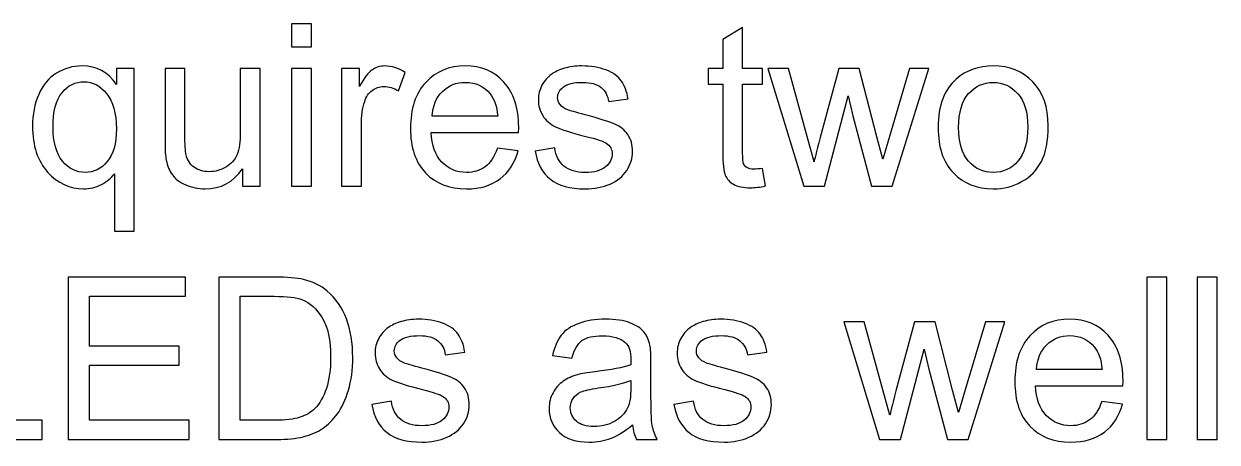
# Model space of a CAD drawing. Header units: centimetres. Extents: x -24.8 to 34.2, y -10 to 25.5.
# Drawn here: x -17.566 to -13.105, y 1.413 to 2.975 of the extents above; entities that cross this region are included whole.
import ezdxf

# ---------------------------------------------------------------- set-up
doc = ezdxf.new("R2010")
doc.units = ezdxf.units.CM
doc.header["$MEASUREMENT"] = 0
doc.layers.add('Layer 1', color=7, linetype='Continuous')

msp = doc.modelspace()

# ---------------------------------------------------------------- linework, layer by layer
at = {"layer": 'Layer 1', "color": 250}
for points, knots in [([(-16.56564, 2.88938), (-16.56564, 2.88938), (-16.56564, 2.97504), (-16.56564, 2.97504), (-16.56564, 2.97504), (-16.56564, 2.97504), (-16.49113, 2.97504), (-16.49113, 2.97504), (-16.49113, 2.97504), (-16.49113, 2.97504), (-16.49113, 2.88938), (-16.49113, 2.88938), (-16.49113, 2.88938), (-16.49113, 2.88938), (-16.56564, 2.88938), (-16.56564, 2.88938)], [0, 0, 0, 0, 0.25, 0.25, 0.25, 0.25, 0.5, 0.5, 0.5, 0.5, 0.75, 0.75, 0.75, 0.75, 1, 1, 1, 1]), ([(-14.80402, 2.43557), (-14.80402, 2.43557), (-14.7933, 2.36982), (-14.7933, 2.36982), (-14.7933, 2.36982), (-14.81418, 2.36544), (-14.83295, 2.36318), (-14.84946, 2.36318), (-14.84946, 2.36318), (-14.87655, 2.36318), (-14.89744, 2.36742), (-14.9124, 2.37603), (-14.9124, 2.37603), (-14.92721, 2.38449), (-14.93765, 2.39578), (-14.94372, 2.40975), (-14.94372, 2.40975), (-14.94979, 2.42358), (-14.95289, 2.45293), (-14.95289, 2.49752), (-14.95289, 2.49752), (-14.95289, 2.49752), (-14.95289, 2.75011), (-14.95289, 2.75011), (-14.95289, 2.75011), (-14.95289, 2.75011), (-15.0075, 2.75011), (-15.0075, 2.75011), (-15.0075, 2.75011), (-15.0075, 2.75011), (-15.0075, 2.80796), (-15.0075, 2.80796), (-15.0075, 2.80796), (-15.0075, 2.80796), (-14.95289, 2.80796), (-14.95289, 2.80796), (-14.95289, 2.80796), (-14.95289, 2.80796), (-14.95289, 2.91676), (-14.95289, 2.91676), (-14.95289, 2.91676), (-14.95289, 2.91676), (-14.87881, 2.96135), (-14.87881, 2.96135), (-14.87881, 2.96135), (-14.87881, 2.96135), (-14.87881, 2.80796), (-14.87881, 2.80796), (-14.87881, 2.80796), (-14.87881, 2.80796), (-14.80402, 2.80796), (-14.80402, 2.80796), (-14.80402, 2.80796), (-14.80402, 2.80796), (-14.80402, 2.75011), (-14.80402, 2.75011), (-14.80402, 2.75011), (-14.80402, 2.75011), (-14.87881, 2.75011), (-14.87881, 2.75011), (-14.87881, 2.75011), (-14.87881, 2.75011), (-14.87881, 2.49343), (-14.87881, 2.49343), (-14.87881, 2.49343), (-14.87881, 2.47212), (-14.87754, 2.45857), (-14.875, 2.45251), (-14.875, 2.45251), (-14.87232, 2.44644), (-14.86809, 2.44164), (-14.86216, 2.43797), (-14.86216, 2.43797), (-14.85623, 2.43445), (-14.84777, 2.43261), (-14.83676, 2.43261), (-14.83676, 2.43261), (-14.82843, 2.43261), (-14.81757, 2.4336), (-14.80402, 2.43557)], [0, 0, 0, 0, 0.05, 0.05, 0.05, 0.05, 0.1, 0.1, 0.1, 0.1, 0.15, 0.15, 0.15, 0.15, 0.2, 0.2, 0.2, 0.2, 0.25, 0.25, 0.25, 0.25, 0.3, 0.3, 0.3, 0.3, 0.35, 0.35, 0.35, 0.35, 0.4, 0.4, 0.4, 0.4, 0.45, 0.45, 0.45, 0.45, 0.5, 0.5, 0.5, 0.5, 0.55, 0.55, 0.55, 0.55, 0.6, 0.6, 0.6, 0.6, 0.65, 0.65, 0.65, 0.65, 0.7, 0.7, 0.7, 0.7, 0.75, 0.75, 0.75, 0.75, 0.8, 0.8, 0.8, 0.8, 0.85, 0.85, 0.85, 0.85, 0.9, 0.9, 0.9, 0.9, 0.95, 0.95, 0.95, 0.95, 1, 1, 1, 1]), ([(-17.22786, 2.20077), (-17.22786, 2.20077), (-17.22786, 2.41568), (-17.22786, 2.41568), (-17.22786, 2.41568), (-17.23943, 2.39945), (-17.25566, 2.3859), (-17.2764, 2.37518), (-17.2764, 2.37518), (-17.29729, 2.36445), (-17.31944, 2.35909), (-17.34286, 2.35909), (-17.34286, 2.35909), (-17.39493, 2.35909), (-17.43981, 2.37984), (-17.47734, 2.42146), (-17.47734, 2.42146), (-17.51502, 2.46309), (-17.53379, 2.5201), (-17.53379, 2.59263), (-17.53379, 2.59263), (-17.53379, 2.63666), (-17.52617, 2.67631), (-17.51078, 2.7113), (-17.51078, 2.7113), (-17.49554, 2.7463), (-17.47339, 2.77283), (-17.44432, 2.79089), (-17.44432, 2.79089), (-17.41525, 2.80895), (-17.38336, 2.81798), (-17.34865, 2.81798), (-17.34865, 2.81798), (-17.29432, 2.81798), (-17.25157, 2.79512), (-17.22038, 2.74926), (-17.22038, 2.74926), (-17.22038, 2.74926), (-17.22038, 2.80796), (-17.22038, 2.80796), (-17.22038, 2.80796), (-17.22038, 2.80796), (-17.15349, 2.80796), (-17.15349, 2.80796), (-17.15349, 2.80796), (-17.15349, 2.80796), (-17.15349, 2.20077), (-17.15349, 2.20077), (-17.15349, 2.20077), (-17.15349, 2.20077), (-17.22786, 2.20077), (-17.22786, 2.20077)], [0, 0, 0, 0, 0.0769231, 0.0769231, 0.0769231, 0.0769231, 0.1538462, 0.1538462, 0.1538462, 0.1538462, 0.2307692, 0.2307692, 0.2307692, 0.2307692, 0.3076923, 0.3076923, 0.3076923, 0.3076923, 0.3846154, 0.3846154, 0.3846154, 0.3846154, 0.4615385, 0.4615385, 0.4615385, 0.4615385, 0.5384615, 0.5384615, 0.5384615, 0.5384615, 0.6153846, 0.6153846, 0.6153846, 0.6153846, 0.6923077, 0.6923077, 0.6923077, 0.6923077, 0.7692308, 0.7692308, 0.7692308, 0.7692308, 0.8461538, 0.8461538, 0.8461538, 0.8461538, 0.9230769, 0.9230769, 0.9230769, 0.9230769, 1, 1, 1, 1]), ([(-16.37867, 2.36897), (-16.37867, 2.36897), (-16.37867, 2.80796), (-16.37867, 2.80796), (-16.37867, 2.80796), (-16.37867, 2.80796), (-16.31178, 2.80796), (-16.31178, 2.80796), (-16.31178, 2.80796), (-16.31178, 2.80796), (-16.31178, 2.7415), (-16.31178, 2.7415), (-16.31178, 2.7415), (-16.29471, 2.77254), (-16.2789, 2.79315), (-16.26437, 2.80302), (-16.26437, 2.80302), (-16.24997, 2.8129), (-16.23403, 2.81798), (-16.21667, 2.81798), (-16.21667, 2.81798), (-16.19156, 2.81798), (-16.16616, 2.80994), (-16.14019, 2.79399), (-16.14019, 2.79399), (-16.14019, 2.79399), (-16.16587, 2.72485), (-16.16587, 2.72485), (-16.16587, 2.72485), (-16.18394, 2.73571), (-16.20214, 2.74108), (-16.22034, 2.74108), (-16.22034, 2.74108), (-16.23671, 2.74108), (-16.25124, 2.73614), (-16.26423, 2.7264), (-16.26423, 2.7264), (-16.27721, 2.71652), (-16.28638, 2.70298), (-16.29188, 2.68562), (-16.29188, 2.68562), (-16.30021, 2.65923), (-16.3043, 2.63031), (-16.3043, 2.59884), (-16.3043, 2.59884), (-16.3043, 2.59884), (-16.3043, 2.36897), (-16.3043, 2.36897), (-16.3043, 2.36897), (-16.3043, 2.36897), (-16.37867, 2.36897), (-16.37867, 2.36897)], [0, 0, 0, 0, 0.0769231, 0.0769231, 0.0769231, 0.0769231, 0.1538462, 0.1538462, 0.1538462, 0.1538462, 0.2307692, 0.2307692, 0.2307692, 0.2307692, 0.3076923, 0.3076923, 0.3076923, 0.3076923, 0.3846154, 0.3846154, 0.3846154, 0.3846154, 0.4615385, 0.4615385, 0.4615385, 0.4615385, 0.5384615, 0.5384615, 0.5384615, 0.5384615, 0.6153846, 0.6153846, 0.6153846, 0.6153846, 0.6923077, 0.6923077, 0.6923077, 0.6923077, 0.7692308, 0.7692308, 0.7692308, 0.7692308, 0.8461538, 0.8461538, 0.8461538, 0.8461538, 0.9230769, 0.9230769, 0.9230769, 0.9230769, 1, 1, 1, 1]), ([(-15.79546, 2.51036), (-15.79546, 2.51036), (-15.71855, 2.50091), (-15.71855, 2.50091), (-15.71855, 2.50091), (-15.73069, 2.45589), (-15.75312, 2.42104), (-15.78586, 2.3962), (-15.78586, 2.3962), (-15.81874, 2.37151), (-15.86065, 2.35909), (-15.91159, 2.35909), (-15.91159, 2.35909), (-15.9758, 2.35909), (-16.02674, 2.37885), (-16.06427, 2.41836), (-16.06427, 2.41836), (-16.10195, 2.45787), (-16.12072, 2.51333), (-16.12072, 2.58473), (-16.12072, 2.58473), (-16.12072, 2.65867), (-16.10167, 2.71596), (-16.06371, 2.75674), (-16.06371, 2.75674), (-16.02561, 2.79752), (-15.97636, 2.81798), (-15.91568, 2.81798), (-15.91568, 2.81798), (-15.85698, 2.81798), (-15.809, 2.79794), (-15.77189, 2.75801), (-15.77189, 2.75801), (-15.73464, 2.71808), (-15.71601, 2.66177), (-15.71601, 2.58938), (-15.71601, 2.58938), (-15.71601, 2.58487), (-15.71615, 2.57824), (-15.71644, 2.56949), (-15.71644, 2.56949), (-15.71644, 2.56949), (-16.04381, 2.56949), (-16.04381, 2.56949), (-16.04381, 2.56949), (-16.04113, 2.52123), (-16.02744, 2.48426), (-16.00289, 2.45872), (-16.00289, 2.45872), (-15.97834, 2.43303), (-15.94786, 2.42019), (-15.91117, 2.42019), (-15.91117, 2.42019), (-15.88393, 2.42019), (-15.86065, 2.42739), (-15.84132, 2.44178), (-15.84132, 2.44178), (-15.82199, 2.45603), (-15.80675, 2.47889), (-15.79546, 2.51036)], [0, 0, 0, 0, 0.0666667, 0.0666667, 0.0666667, 0.0666667, 0.1333333, 0.1333333, 0.1333333, 0.1333333, 0.2, 0.2, 0.2, 0.2, 0.2666667, 0.2666667, 0.2666667, 0.2666667, 0.3333333, 0.3333333, 0.3333333, 0.3333333, 0.4, 0.4, 0.4, 0.4, 0.4666667, 0.4666667, 0.4666667, 0.4666667, 0.5333333, 0.5333333, 0.5333333, 0.5333333, 0.6, 0.6, 0.6, 0.6, 0.6666667, 0.6666667, 0.6666667, 0.6666667, 0.7333333, 0.7333333, 0.7333333, 0.7333333, 0.8, 0.8, 0.8, 0.8, 0.8666667, 0.8666667, 0.8666667, 0.8666667, 0.9333333, 0.9333333, 0.9333333, 0.9333333, 1, 1, 1, 1]), ([(-15.65477, 2.50006), (-15.65477, 2.50006), (-15.58126, 2.51163), (-15.58126, 2.51163), (-15.58126, 2.51163), (-15.57716, 2.48214), (-15.56559, 2.45956), (-15.54668, 2.44376), (-15.54668, 2.44376), (-15.52792, 2.4281), (-15.50153, 2.42019), (-15.46752, 2.42019), (-15.46752, 2.42019), (-15.43337, 2.42019), (-15.40797, 2.42725), (-15.39146, 2.44108), (-15.39146, 2.44108), (-15.37495, 2.45505), (-15.36663, 2.47142), (-15.36663, 2.49004), (-15.36663, 2.49004), (-15.36663, 2.50698), (-15.37397, 2.5201), (-15.38864, 2.52984), (-15.38864, 2.52984), (-15.3988, 2.53647), (-15.4242, 2.54479), (-15.4647, 2.55495), (-15.4647, 2.55495), (-15.51917, 2.56878), (-15.55713, 2.58064), (-15.57815, 2.59079), (-15.57815, 2.59079), (-15.59918, 2.60081), (-15.61526, 2.61478), (-15.62613, 2.63256), (-15.62613, 2.63256), (-15.63699, 2.65034), (-15.6425, 2.66996), (-15.6425, 2.69141), (-15.6425, 2.69141), (-15.6425, 2.71102), (-15.63798, 2.72908), (-15.62895, 2.74573), (-15.62895, 2.74573), (-15.62006, 2.76253), (-15.60779, 2.77635), (-15.5924, 2.78736), (-15.5924, 2.78736), (-15.58083, 2.79583), (-15.56503, 2.80317), (-15.54513, 2.80909), (-15.54513, 2.80909), (-15.52509, 2.81502), (-15.50365, 2.81798), (-15.48079, 2.81798), (-15.48079, 2.81798), (-15.44636, 2.81798), (-15.41616, 2.8129), (-15.39005, 2.80302), (-15.39005, 2.80302), (-15.36395, 2.79315), (-15.34476, 2.77974), (-15.33234, 2.76281), (-15.33234, 2.76281), (-15.31992, 2.74573), (-15.31145, 2.72316), (-15.3068, 2.69479), (-15.3068, 2.69479), (-15.3068, 2.69479), (-15.37947, 2.68477), (-15.37947, 2.68477), (-15.37947, 2.68477), (-15.38286, 2.70735), (-15.39245, 2.72499), (-15.40826, 2.73769), (-15.40826, 2.73769), (-15.42406, 2.75039), (-15.4465, 2.75674), (-15.47542, 2.75674), (-15.47542, 2.75674), (-15.50957, 2.75674), (-15.53398, 2.7511), (-15.54852, 2.73981), (-15.54852, 2.73981), (-15.56319, 2.72852), (-15.57053, 2.71525), (-15.57053, 2.70016), (-15.57053, 2.70016), (-15.57053, 2.69042), (-15.56743, 2.68181), (-15.56136, 2.67405), (-15.56136, 2.67405), (-15.55529, 2.66601), (-15.54584, 2.65952), (-15.53286, 2.65415), (-15.53286, 2.65415), (-15.52538, 2.65147), (-15.5035, 2.64512), (-15.4671, 2.63524), (-15.4671, 2.63524), (-15.41446, 2.62113), (-15.37778, 2.6097), (-15.35703, 2.60067), (-15.35703, 2.60067), (-15.33615, 2.59178), (-15.31978, 2.57866), (-15.30793, 2.56159), (-15.30793, 2.56159), (-15.29607, 2.54451), (-15.29015, 2.52334), (-15.29015, 2.49794), (-15.29015, 2.49794), (-15.29015, 2.47311), (-15.29748, 2.44983), (-15.31188, 2.42781), (-15.31188, 2.42781), (-15.32641, 2.40594), (-15.3473, 2.38901), (-15.37453, 2.37701), (-15.37453, 2.37701), (-15.40176, 2.36502), (-15.43267, 2.35909), (-15.4671, 2.35909), (-15.4671, 2.35909), (-15.52425, 2.35909), (-15.56771, 2.37095), (-15.59763, 2.39465), (-15.59763, 2.39465), (-15.62754, 2.41836), (-15.64659, 2.45349), (-15.65477, 2.50006)], [0, 0, 0, 0, 0.030303, 0.030303, 0.030303, 0.030303, 0.0606061, 0.0606061, 0.0606061, 0.0606061, 0.0909091, 0.0909091, 0.0909091, 0.0909091, 0.1212121, 0.1212121, 0.1212121, 0.1212121, 0.1515152, 0.1515152, 0.1515152, 0.1515152, 0.1818182, 0.1818182, 0.1818182, 0.1818182, 0.2121212, 0.2121212, 0.2121212, 0.2121212, 0.2424242, 0.2424242, 0.2424242, 0.2424242, 0.2727273, 0.2727273, 0.2727273, 0.2727273, 0.3030303, 0.3030303, 0.3030303, 0.3030303, 0.3333333, 0.3333333, 0.3333333, 0.3333333, 0.3636364, 0.3636364, 0.3636364, 0.3636364, 0.3939394, 0.3939394, 0.3939394, 0.3939394, 0.4242424, 0.4242424, 0.4242424, 0.4242424, 0.4545455, 0.4545455, 0.4545455, 0.4545455, 0.4848485, 0.4848485, 0.4848485, 0.4848485, 0.5151515, 0.5151515, 0.5151515, 0.5151515, 0.5454545, 0.5454545, 0.5454545, 0.5454545, 0.5757576, 0.5757576, 0.5757576, 0.5757576, 0.6060606, 0.6060606, 0.6060606, 0.6060606, 0.6363636, 0.6363636, 0.6363636, 0.6363636, 0.6666667, 0.6666667, 0.6666667, 0.6666667, 0.6969697, 0.6969697, 0.6969697, 0.6969697, 0.7272727, 0.7272727, 0.7272727, 0.7272727, 0.7575758, 0.7575758, 0.7575758, 0.7575758, 0.7878788, 0.7878788, 0.7878788, 0.7878788, 0.8181818, 0.8181818, 0.8181818, 0.8181818, 0.8484848, 0.8484848, 0.8484848, 0.8484848, 0.8787879, 0.8787879, 0.8787879, 0.8787879, 0.9090909, 0.9090909, 0.9090909, 0.9090909, 0.9393939, 0.9393939, 0.9393939, 0.9393939, 0.969697, 0.969697, 0.969697, 0.969697, 1, 1, 1, 1]), ([(-14.14758, 2.58854), (-14.14758, 2.66982), (-14.125, 2.73007), (-14.07971, 2.76916), (-14.07971, 2.76916), (-14.04203, 2.80161), (-13.99603, 2.81798), (-13.9417, 2.81798), (-13.9417, 2.81798), (-13.8813, 2.81798), (-13.83192, 2.79823), (-13.79368, 2.75857), (-13.79368, 2.75857), (-13.75529, 2.71906), (-13.73624, 2.66445), (-13.73624, 2.59475), (-13.73624, 2.59475), (-13.73624, 2.53816), (-13.74471, 2.49371), (-13.76164, 2.4614), (-13.76164, 2.4614), (-13.77858, 2.42894), (-13.80327, 2.40382), (-13.83558, 2.3859), (-13.83558, 2.3859), (-13.86804, 2.36798), (-13.90332, 2.35909), (-13.9417, 2.35909), (-13.9417, 2.35909), (-14.00308, 2.35909), (-14.05275, 2.37871), (-14.09071, 2.41822), (-14.09071, 2.41822), (-14.12867, 2.45759), (-14.14758, 2.51431), (-14.14758, 2.58854)], [0, 0, 0, 0, 0.1111111, 0.1111111, 0.1111111, 0.1111111, 0.2222222, 0.2222222, 0.2222222, 0.2222222, 0.3333333, 0.3333333, 0.3333333, 0.3333333, 0.4444444, 0.4444444, 0.4444444, 0.4444444, 0.5555556, 0.5555556, 0.5555556, 0.5555556, 0.6666667, 0.6666667, 0.6666667, 0.6666667, 0.7777778, 0.7777778, 0.7777778, 0.7777778, 0.8888889, 0.8888889, 0.8888889, 0.8888889, 1, 1, 1, 1]), ([(-16.74908, 2.36897), (-16.74908, 2.36897), (-16.74908, 2.43346), (-16.74908, 2.43346), (-16.74908, 2.43346), (-16.78337, 2.38379), (-16.82979, 2.35909), (-16.88849, 2.35909), (-16.88849, 2.35909), (-16.91432, 2.35909), (-16.93859, 2.36403), (-16.96102, 2.37391), (-16.96102, 2.37391), (-16.98346, 2.38379), (-17.00011, 2.39635), (-17.01098, 2.4113), (-17.01098, 2.4113), (-17.02198, 2.4264), (-17.0296, 2.44475), (-17.03398, 2.46648), (-17.03398, 2.46648), (-17.03694, 2.48115), (-17.03849, 2.50429), (-17.03849, 2.53604), (-17.03849, 2.53604), (-17.03849, 2.53604), (-17.03849, 2.80796), (-17.03849, 2.80796), (-17.03849, 2.80796), (-17.03849, 2.80796), (-16.96413, 2.80796), (-16.96413, 2.80796), (-16.96413, 2.80796), (-16.96413, 2.80796), (-16.96413, 2.56455), (-16.96413, 2.56455), (-16.96413, 2.56455), (-16.96413, 2.5256), (-16.96258, 2.4995), (-16.95961, 2.48595), (-16.95961, 2.48595), (-16.95482, 2.46634), (-16.94494, 2.4511), (-16.92984, 2.43981), (-16.92984, 2.43981), (-16.9146, 2.42866), (-16.89583, 2.42316), (-16.87354, 2.42316), (-16.87354, 2.42316), (-16.85124, 2.42316), (-16.83036, 2.4288), (-16.81074, 2.44023), (-16.81074, 2.44023), (-16.79113, 2.45166), (-16.7773, 2.46732), (-16.76926, 2.48694), (-16.76926, 2.48694), (-16.76107, 2.50669), (-16.75698, 2.53534), (-16.75698, 2.57273), (-16.75698, 2.57273), (-16.75698, 2.57273), (-16.75698, 2.80796), (-16.75698, 2.80796), (-16.75698, 2.80796), (-16.75698, 2.80796), (-16.68261, 2.80796), (-16.68261, 2.80796), (-16.68261, 2.80796), (-16.68261, 2.80796), (-16.68261, 2.36897), (-16.68261, 2.36897), (-16.68261, 2.36897), (-16.68261, 2.36897), (-16.74908, 2.36897), (-16.74908, 2.36897)], [0, 0, 0, 0, 0.0526316, 0.0526316, 0.0526316, 0.0526316, 0.1052632, 0.1052632, 0.1052632, 0.1052632, 0.1578947, 0.1578947, 0.1578947, 0.1578947, 0.2105263, 0.2105263, 0.2105263, 0.2105263, 0.2631579, 0.2631579, 0.2631579, 0.2631579, 0.3157895, 0.3157895, 0.3157895, 0.3157895, 0.3684211, 0.3684211, 0.3684211, 0.3684211, 0.4210526, 0.4210526, 0.4210526, 0.4210526, 0.4736842, 0.4736842, 0.4736842, 0.4736842, 0.5263158, 0.5263158, 0.5263158, 0.5263158, 0.5789474, 0.5789474, 0.5789474, 0.5789474, 0.6315789, 0.6315789, 0.6315789, 0.6315789, 0.6842105, 0.6842105, 0.6842105, 0.6842105, 0.7368421, 0.7368421, 0.7368421, 0.7368421, 0.7894737, 0.7894737, 0.7894737, 0.7894737, 0.8421053, 0.8421053, 0.8421053, 0.8421053, 0.8947368, 0.8947368, 0.8947368, 0.8947368, 0.9473684, 0.9473684, 0.9473684, 0.9473684, 1, 1, 1, 1]), ([(-16.56564, 2.36897), (-16.56564, 2.36897), (-16.56564, 2.80796), (-16.56564, 2.80796), (-16.56564, 2.80796), (-16.56564, 2.80796), (-16.49113, 2.80796), (-16.49113, 2.80796), (-16.49113, 2.80796), (-16.49113, 2.80796), (-16.49113, 2.36897), (-16.49113, 2.36897), (-16.49113, 2.36897), (-16.49113, 2.36897), (-16.56564, 2.36897), (-16.56564, 2.36897)], [0, 0, 0, 0, 0.25, 0.25, 0.25, 0.25, 0.5, 0.5, 0.5, 0.5, 0.75, 0.75, 0.75, 0.75, 1, 1, 1, 1]), ([(-14.65021, 2.36897), (-14.65021, 2.36897), (-14.78455, 2.80796), (-14.78455, 2.80796), (-14.78455, 2.80796), (-14.78455, 2.80796), (-14.70765, 2.80796), (-14.70765, 2.80796), (-14.70765, 2.80796), (-14.70765, 2.80796), (-14.6378, 2.55453), (-14.6378, 2.55453), (-14.6378, 2.55453), (-14.6378, 2.55453), (-14.61183, 2.46027), (-14.61183, 2.46027), (-14.61183, 2.46027), (-14.6107, 2.46507), (-14.60308, 2.49526), (-14.58911, 2.55086), (-14.58911, 2.55086), (-14.58911, 2.55086), (-14.51926, 2.80796), (-14.51926, 2.80796), (-14.51926, 2.80796), (-14.51926, 2.80796), (-14.44278, 2.80796), (-14.44278, 2.80796), (-14.44278, 2.80796), (-14.44278, 2.80796), (-14.37702, 2.5534), (-14.37702, 2.5534), (-14.37702, 2.5534), (-14.37702, 2.5534), (-14.35501, 2.46944), (-14.35501, 2.46944), (-14.35501, 2.46944), (-14.35501, 2.46944), (-14.32989, 2.55425), (-14.32989, 2.55425), (-14.32989, 2.55425), (-14.32989, 2.55425), (-14.25468, 2.80796), (-14.25468, 2.80796), (-14.25468, 2.80796), (-14.25468, 2.80796), (-14.18229, 2.80796), (-14.18229, 2.80796), (-14.18229, 2.80796), (-14.18229, 2.80796), (-14.31959, 2.36897), (-14.31959, 2.36897), (-14.31959, 2.36897), (-14.31959, 2.36897), (-14.39678, 2.36897), (-14.39678, 2.36897), (-14.39678, 2.36897), (-14.39678, 2.36897), (-14.46663, 2.63186), (-14.46663, 2.63186), (-14.46663, 2.63186), (-14.46663, 2.63186), (-14.4837, 2.70679), (-14.4837, 2.70679), (-14.4837, 2.70679), (-14.4837, 2.70679), (-14.57246, 2.36897), (-14.57246, 2.36897), (-14.57246, 2.36897), (-14.57246, 2.36897), (-14.65021, 2.36897), (-14.65021, 2.36897)], [0, 0, 0, 0, 0.0555556, 0.0555556, 0.0555556, 0.0555556, 0.1111111, 0.1111111, 0.1111111, 0.1111111, 0.1666667, 0.1666667, 0.1666667, 0.1666667, 0.2222222, 0.2222222, 0.2222222, 0.2222222, 0.2777778, 0.2777778, 0.2777778, 0.2777778, 0.3333333, 0.3333333, 0.3333333, 0.3333333, 0.3888889, 0.3888889, 0.3888889, 0.3888889, 0.4444444, 0.4444444, 0.4444444, 0.4444444, 0.5, 0.5, 0.5, 0.5, 0.5555556, 0.5555556, 0.5555556, 0.5555556, 0.6111111, 0.6111111, 0.6111111, 0.6111111, 0.6666667, 0.6666667, 0.6666667, 0.6666667, 0.7222222, 0.7222222, 0.7222222, 0.7222222, 0.7777778, 0.7777778, 0.7777778, 0.7777778, 0.8333333, 0.8333333, 0.8333333, 0.8333333, 0.8888889, 0.8888889, 0.8888889, 0.8888889, 0.9444444, 0.9444444, 0.9444444, 0.9444444, 1, 1, 1, 1]), ([(-17.4573, 2.58967), (-17.4573, 2.53322), (-17.44545, 2.49089), (-17.42174, 2.46267), (-17.42174, 2.46267), (-17.39804, 2.4343), (-17.36967, 2.42019), (-17.33666, 2.42019), (-17.33666, 2.42019), (-17.30491, 2.42019), (-17.27767, 2.4336), (-17.25481, 2.46055), (-17.25481, 2.46055), (-17.23181, 2.48736), (-17.22038, 2.52828), (-17.22038, 2.58317), (-17.22038, 2.58317), (-17.22038, 2.64159), (-17.23252, 2.68548), (-17.25665, 2.71497), (-17.25665, 2.71497), (-17.28078, 2.74446), (-17.309, 2.75928), (-17.34159, 2.75928), (-17.34159, 2.75928), (-17.37377, 2.75928), (-17.40114, 2.74545), (-17.42358, 2.71808), (-17.42358, 2.71808), (-17.44602, 2.6907), (-17.4573, 2.64794), (-17.4573, 2.58967)], [0, 0, 0, 0, 0.125, 0.125, 0.125, 0.125, 0.25, 0.25, 0.25, 0.25, 0.375, 0.375, 0.375, 0.375, 0.5, 0.5, 0.5, 0.5, 0.625, 0.625, 0.625, 0.625, 0.75, 0.75, 0.75, 0.75, 0.875, 0.875, 0.875, 0.875, 1, 1, 1, 1]), ([(-16.03972, 2.63073), (-16.03972, 2.63073), (-15.79461, 2.63073), (-15.79461, 2.63073), (-15.79461, 2.63073), (-15.79786, 2.66756), (-15.80731, 2.69536), (-15.82269, 2.7137), (-15.82269, 2.7137), (-15.8464, 2.74235), (-15.87716, 2.75674), (-15.91484, 2.75674), (-15.91484, 2.75674), (-15.94898, 2.75674), (-15.97777, 2.74531), (-16.00105, 2.72245), (-16.00105, 2.72245), (-16.02434, 2.69959), (-16.03718, 2.66897), (-16.03972, 2.63073)], [0, 0, 0, 0, 0.2, 0.2, 0.2, 0.2, 0.4, 0.4, 0.4, 0.4, 0.6, 0.6, 0.6, 0.6, 0.8, 0.8, 0.8, 0.8, 1, 1, 1, 1]), ([(-14.0711, 2.58854), (-14.0711, 2.53223), (-14.05882, 2.49018), (-14.03427, 2.46224), (-14.03427, 2.46224), (-14.00971, 2.43416), (-13.97881, 2.42019), (-13.9417, 2.42019), (-13.9417, 2.42019), (-13.90473, 2.42019), (-13.87397, 2.4343), (-13.84941, 2.46238), (-13.84941, 2.46238), (-13.825, 2.49047), (-13.81273, 2.53336), (-13.81273, 2.59094), (-13.81273, 2.59094), (-13.81273, 2.64526), (-13.825, 2.68647), (-13.8497, 2.71441), (-13.8497, 2.71441), (-13.87439, 2.74235), (-13.90501, 2.75632), (-13.9417, 2.75632), (-13.9417, 2.75632), (-13.97881, 2.75632), (-14.00971, 2.74235), (-14.03427, 2.71455), (-14.03427, 2.71455), (-14.05882, 2.68675), (-14.0711, 2.6447), (-14.0711, 2.58854)], [0, 0, 0, 0, 0.125, 0.125, 0.125, 0.125, 0.25, 0.25, 0.25, 0.25, 0.375, 0.375, 0.375, 0.375, 0.5, 0.5, 0.5, 0.5, 0.625, 0.625, 0.625, 0.625, 0.75, 0.75, 0.75, 0.75, 0.875, 0.875, 0.875, 0.875, 1, 1, 1, 1]), ([(-17.87655, 1.42311), (-17.87655, 1.42311), (-17.87655, 2.02918), (-17.87655, 2.02918), (-17.87655, 2.02918), (-17.87655, 2.02918), (-17.79626, 2.02918), (-17.79626, 2.02918), (-17.79626, 2.02918), (-17.79626, 2.02918), (-17.79626, 1.49465), (-17.79626, 1.49465), (-17.79626, 1.49465), (-17.79626, 1.49465), (-17.49781, 1.49465), (-17.49781, 1.49465), (-17.49781, 1.49465), (-17.49781, 1.49465), (-17.49781, 1.42311), (-17.49781, 1.42311), (-17.49781, 1.42311), (-17.49781, 1.42311), (-17.87655, 1.42311), (-17.87655, 1.42311)], [0, 0, 0, 0, 0.1666667, 0.1666667, 0.1666667, 0.1666667, 0.3333333, 0.3333333, 0.3333333, 0.3333333, 0.5, 0.5, 0.5, 0.5, 0.6666667, 0.6666667, 0.6666667, 0.6666667, 0.8333333, 0.8333333, 0.8333333, 0.8333333, 1, 1, 1, 1]), ([(-17.40059, 1.42311), (-17.40059, 1.42311), (-17.40059, 2.02918), (-17.40059, 2.02918), (-17.40059, 2.02918), (-17.40059, 2.02918), (-16.96245, 2.02918), (-16.96245, 2.02918), (-16.96245, 2.02918), (-16.96245, 2.02918), (-16.96245, 1.95763), (-16.96245, 1.95763), (-16.96245, 1.95763), (-16.96245, 1.95763), (-17.32044, 1.95763), (-17.32044, 1.95763), (-17.32044, 1.95763), (-17.32044, 1.95763), (-17.32044, 1.77208), (-17.32044, 1.77208), (-17.32044, 1.77208), (-17.32044, 1.77208), (-16.98516, 1.77208), (-16.98516, 1.77208), (-16.98516, 1.77208), (-16.98516, 1.77208), (-16.98516, 1.70096), (-16.98516, 1.70096), (-16.98516, 1.70096), (-16.98516, 1.70096), (-17.32044, 1.70096), (-17.32044, 1.70096), (-17.32044, 1.70096), (-17.32044, 1.70096), (-17.32044, 1.49465), (-17.32044, 1.49465), (-17.32044, 1.49465), (-17.32044, 1.49465), (-16.94834, 1.49465), (-16.94834, 1.49465), (-16.94834, 1.49465), (-16.94834, 1.49465), (-16.94834, 1.42311), (-16.94834, 1.42311), (-16.94834, 1.42311), (-16.94834, 1.42311), (-17.40059, 1.42311), (-17.40059, 1.42311)], [0, 0, 0, 0, 0.0833333, 0.0833333, 0.0833333, 0.0833333, 0.1666667, 0.1666667, 0.1666667, 0.1666667, 0.25, 0.25, 0.25, 0.25, 0.3333333, 0.3333333, 0.3333333, 0.3333333, 0.4166667, 0.4166667, 0.4166667, 0.4166667, 0.5, 0.5, 0.5, 0.5, 0.5833333, 0.5833333, 0.5833333, 0.5833333, 0.6666667, 0.6666667, 0.6666667, 0.6666667, 0.75, 0.75, 0.75, 0.75, 0.8333333, 0.8333333, 0.8333333, 0.8333333, 0.9166667, 0.9166667, 0.9166667, 0.9166667, 1, 1, 1, 1]), ([(-16.83757, 1.42311), (-16.83757, 1.42311), (-16.83757, 2.02918), (-16.83757, 2.02918), (-16.83757, 2.02918), (-16.83757, 2.02918), (-16.62886, 2.02918), (-16.62886, 2.02918), (-16.62886, 2.02918), (-16.58173, 2.02918), (-16.54575, 2.02621), (-16.52092, 2.02043), (-16.52092, 2.02043), (-16.4862, 2.01253), (-16.45657, 1.99799), (-16.43202, 1.97711), (-16.43202, 1.97711), (-16.40013, 1.95001), (-16.37614, 1.91558), (-16.36033, 1.87353), (-16.36033, 1.87353), (-16.34439, 1.83148), (-16.33648, 1.7835), (-16.33648, 1.72946), (-16.33648, 1.72946), (-16.33648, 1.68346), (-16.34185, 1.64268), (-16.35271, 1.60712), (-16.35271, 1.60712), (-16.36344, 1.57156), (-16.37712, 1.54207), (-16.39406, 1.51878), (-16.39406, 1.51878), (-16.41085, 1.4955), (-16.42919, 1.47716), (-16.44923, 1.46389), (-16.44923, 1.46389), (-16.46913, 1.45049), (-16.49326, 1.44033), (-16.52148, 1.43341), (-16.52148, 1.43341), (-16.54984, 1.4265), (-16.5823, 1.42311), (-16.61885, 1.42311), (-16.61885, 1.42311), (-16.61885, 1.42311), (-16.83757, 1.42311), (-16.83757, 1.42311)], [0, 0, 0, 0, 0.0833333, 0.0833333, 0.0833333, 0.0833333, 0.1666667, 0.1666667, 0.1666667, 0.1666667, 0.25, 0.25, 0.25, 0.25, 0.3333333, 0.3333333, 0.3333333, 0.3333333, 0.4166667, 0.4166667, 0.4166667, 0.4166667, 0.5, 0.5, 0.5, 0.5, 0.5833333, 0.5833333, 0.5833333, 0.5833333, 0.6666667, 0.6666667, 0.6666667, 0.6666667, 0.75, 0.75, 0.75, 0.75, 0.8333333, 0.8333333, 0.8333333, 0.8333333, 0.9166667, 0.9166667, 0.9166667, 0.9166667, 1, 1, 1, 1]), ([(-13.36697, 1.42311), (-13.36697, 1.42311), (-13.36697, 2.02918), (-13.36697, 2.02918), (-13.36697, 2.02918), (-13.36697, 2.02918), (-13.29261, 2.02918), (-13.29261, 2.02918), (-13.29261, 2.02918), (-13.29261, 2.02918), (-13.29261, 1.42311), (-13.29261, 1.42311), (-13.29261, 1.42311), (-13.29261, 1.42311), (-13.36697, 1.42311), (-13.36697, 1.42311)], [0, 0, 0, 0, 0.25, 0.25, 0.25, 0.25, 0.5, 0.5, 0.5, 0.5, 0.75, 0.75, 0.75, 0.75, 1, 1, 1, 1]), ([(-13.17887, 1.42311), (-13.17887, 1.42311), (-13.17887, 2.02918), (-13.17887, 2.02918), (-13.17887, 2.02918), (-13.17887, 2.02918), (-13.10451, 2.02918), (-13.10451, 2.02918), (-13.10451, 2.02918), (-13.10451, 2.02918), (-13.10451, 1.42311), (-13.10451, 1.42311), (-13.10451, 1.42311), (-13.10451, 1.42311), (-13.17887, 1.42311), (-13.17887, 1.42311)], [0, 0, 0, 0, 0.25, 0.25, 0.25, 0.25, 0.5, 0.5, 0.5, 0.5, 0.75, 0.75, 0.75, 0.75, 1, 1, 1, 1]), ([(-16.75742, 1.49465), (-16.75742, 1.49465), (-16.62802, 1.49465), (-16.62802, 1.49465), (-16.62802, 1.49465), (-16.58808, 1.49465), (-16.55662, 1.49832), (-16.5339, 1.5058), (-16.5339, 1.5058), (-16.51118, 1.51328), (-16.49312, 1.52372), (-16.47957, 1.53727), (-16.47957, 1.53727), (-16.46052, 1.55618), (-16.4457, 1.58186), (-16.43512, 1.61389), (-16.43512, 1.61389), (-16.42454, 1.64606), (-16.41917, 1.68487), (-16.41917, 1.73073), (-16.41917, 1.73073), (-16.41917, 1.79409), (-16.42962, 1.84277), (-16.45036, 1.87678), (-16.45036, 1.87678), (-16.47124, 1.91093), (-16.4965, 1.93365), (-16.52628, 1.94522), (-16.52628, 1.94522), (-16.54773, 1.95354), (-16.58244, 1.95763), (-16.62999, 1.95763), (-16.62999, 1.95763), (-16.62999, 1.95763), (-16.75742, 1.95763), (-16.75742, 1.95763), (-16.75742, 1.95763), (-16.75742, 1.95763), (-16.75742, 1.49465), (-16.75742, 1.49465)], [0, 0, 0, 0, 0.1, 0.1, 0.1, 0.1, 0.2, 0.2, 0.2, 0.2, 0.3, 0.3, 0.3, 0.3, 0.4, 0.4, 0.4, 0.4, 0.5, 0.5, 0.5, 0.5, 0.6, 0.6, 0.6, 0.6, 0.7, 0.7, 0.7, 0.7, 0.8, 0.8, 0.8, 0.8, 0.9, 0.9, 0.9, 0.9, 1, 1, 1, 1]), ([(-16.26536, 1.5542), (-16.26536, 1.5542), (-16.19185, 1.56577), (-16.19185, 1.56577), (-16.19185, 1.56577), (-16.18775, 1.53628), (-16.17618, 1.5137), (-16.15727, 1.4979), (-16.15727, 1.4979), (-16.13851, 1.48224), (-16.11212, 1.47433), (-16.07811, 1.47433), (-16.07811, 1.47433), (-16.04396, 1.47433), (-16.01856, 1.48139), (-16.00205, 1.49522), (-16.00205, 1.49522), (-15.98554, 1.50919), (-15.97722, 1.52556), (-15.97722, 1.54418), (-15.97722, 1.54418), (-15.97722, 1.56112), (-15.98456, 1.57424), (-15.99923, 1.58398), (-15.99923, 1.58398), (-16.00939, 1.59061), (-16.03479, 1.59893), (-16.07529, 1.60909), (-16.07529, 1.60909), (-16.12976, 1.62292), (-16.16772, 1.63478), (-16.18874, 1.64493), (-16.18874, 1.64493), (-16.20977, 1.65495), (-16.22585, 1.66892), (-16.23672, 1.6867), (-16.23672, 1.6867), (-16.24758, 1.70448), (-16.25309, 1.7241), (-16.25309, 1.74555), (-16.25309, 1.74555), (-16.25309, 1.76516), (-16.24857, 1.78322), (-16.23954, 1.79987), (-16.23954, 1.79987), (-16.23065, 1.81667), (-16.21838, 1.83049), (-16.20299, 1.8415), (-16.20299, 1.8415), (-16.19142, 1.84997), (-16.17562, 1.85731), (-16.15572, 1.86323), (-16.15572, 1.86323), (-16.13568, 1.86916), (-16.11424, 1.87212), (-16.09138, 1.87212), (-16.09138, 1.87212), (-16.05695, 1.87212), (-16.02675, 1.86704), (-16.00064, 1.85716), (-16.00064, 1.85716), (-15.97454, 1.84729), (-15.95535, 1.83388), (-15.94293, 1.81695), (-15.94293, 1.81695), (-15.93051, 1.79987), (-15.92204, 1.7773), (-15.91739, 1.74893), (-15.91739, 1.74893), (-15.91739, 1.74893), (-15.99006, 1.73891), (-15.99006, 1.73891), (-15.99006, 1.73891), (-15.99345, 1.76149), (-16.00304, 1.77913), (-16.01885, 1.79183), (-16.01885, 1.79183), (-16.03465, 1.80453), (-16.05709, 1.81088), (-16.08601, 1.81088), (-16.08601, 1.81088), (-16.12016, 1.81088), (-16.14457, 1.80524), (-16.15911, 1.79395), (-16.15911, 1.79395), (-16.17378, 1.78266), (-16.18112, 1.76939), (-16.18112, 1.7543), (-16.18112, 1.7543), (-16.18112, 1.74456), (-16.17802, 1.73595), (-16.17195, 1.72819), (-16.17195, 1.72819), (-16.16588, 1.72015), (-16.15643, 1.71366), (-16.14345, 1.70829), (-16.14345, 1.70829), (-16.13597, 1.70561), (-16.11409, 1.69926), (-16.07769, 1.68938), (-16.07769, 1.68938), (-16.02505, 1.67527), (-15.98837, 1.66384), (-15.96762, 1.65481), (-15.96762, 1.65481), (-15.94674, 1.64592), (-15.93037, 1.6328), (-15.91852, 1.61573), (-15.91852, 1.61573), (-15.90666, 1.59865), (-15.90074, 1.57748), (-15.90074, 1.55208), (-15.90074, 1.55208), (-15.90074, 1.52725), (-15.90807, 1.50397), (-15.92247, 1.48195), (-15.92247, 1.48195), (-15.937, 1.46008), (-15.95789, 1.44315), (-15.98512, 1.43115), (-15.98512, 1.43115), (-16.01235, 1.41916), (-16.04326, 1.41323), (-16.07769, 1.41323), (-16.07769, 1.41323), (-16.13484, 1.41323), (-16.1783, 1.42509), (-16.20822, 1.44879), (-16.20822, 1.44879), (-16.23813, 1.4725), (-16.25718, 1.50763), (-16.26536, 1.5542)], [0, 0, 0, 0, 0.030303, 0.030303, 0.030303, 0.030303, 0.0606061, 0.0606061, 0.0606061, 0.0606061, 0.0909091, 0.0909091, 0.0909091, 0.0909091, 0.1212121, 0.1212121, 0.1212121, 0.1212121, 0.1515152, 0.1515152, 0.1515152, 0.1515152, 0.1818182, 0.1818182, 0.1818182, 0.1818182, 0.2121212, 0.2121212, 0.2121212, 0.2121212, 0.2424242, 0.2424242, 0.2424242, 0.2424242, 0.2727273, 0.2727273, 0.2727273, 0.2727273, 0.3030303, 0.3030303, 0.3030303, 0.3030303, 0.3333333, 0.3333333, 0.3333333, 0.3333333, 0.3636364, 0.3636364, 0.3636364, 0.3636364, 0.3939394, 0.3939394, 0.3939394, 0.3939394, 0.4242424, 0.4242424, 0.4242424, 0.4242424, 0.4545455, 0.4545455, 0.4545455, 0.4545455, 0.4848485, 0.4848485, 0.4848485, 0.4848485, 0.5151515, 0.5151515, 0.5151515, 0.5151515, 0.5454545, 0.5454545, 0.5454545, 0.5454545, 0.5757576, 0.5757576, 0.5757576, 0.5757576, 0.6060606, 0.6060606, 0.6060606, 0.6060606, 0.6363636, 0.6363636, 0.6363636, 0.6363636, 0.6666667, 0.6666667, 0.6666667, 0.6666667, 0.6969697, 0.6969697, 0.6969697, 0.6969697, 0.7272727, 0.7272727, 0.7272727, 0.7272727, 0.7575758, 0.7575758, 0.7575758, 0.7575758, 0.7878788, 0.7878788, 0.7878788, 0.7878788, 0.8181818, 0.8181818, 0.8181818, 0.8181818, 0.8484848, 0.8484848, 0.8484848, 0.8484848, 0.8787879, 0.8787879, 0.8787879, 0.8787879, 0.9090909, 0.9090909, 0.9090909, 0.9090909, 0.9393939, 0.9393939, 0.9393939, 0.9393939, 0.969697, 0.969697, 0.969697, 0.969697, 1, 1, 1, 1]), ([(-15.29058, 1.4773), (-15.31823, 1.45387), (-15.34476, 1.43736), (-15.37016, 1.42763), (-15.37016, 1.42763), (-15.3957, 1.41803), (-15.42308, 1.41323), (-15.45229, 1.41323), (-15.45229, 1.41323), (-15.50055, 1.41323), (-15.53752, 1.42494), (-15.56348, 1.44851), (-15.56348, 1.44851), (-15.58931, 1.47208), (-15.60229, 1.50227), (-15.60229, 1.53882), (-15.60229, 1.53882), (-15.60229, 1.56041), (-15.59749, 1.58002), (-15.58761, 1.5978), (-15.58761, 1.5978), (-15.57788, 1.61558), (-15.56504, 1.62984), (-15.54923, 1.64056), (-15.54923, 1.64056), (-15.53329, 1.65128), (-15.51551, 1.65947), (-15.49561, 1.66497), (-15.49561, 1.66497), (-15.48108, 1.66878), (-15.45906, 1.67259), (-15.42957, 1.67612), (-15.42957, 1.67612), (-15.36946, 1.68332), (-15.32515, 1.69178), (-15.29679, 1.7018), (-15.29679, 1.7018), (-15.2965, 1.71196), (-15.29636, 1.71845), (-15.29636, 1.72113), (-15.29636, 1.72113), (-15.29636, 1.75147), (-15.30342, 1.77292), (-15.31753, 1.7852), (-15.31753, 1.7852), (-15.33644, 1.80213), (-15.3648, 1.81046), (-15.4022, 1.81046), (-15.4022, 1.81046), (-15.43719, 1.81046), (-15.46301, 1.80439), (-15.47981, 1.79211), (-15.47981, 1.79211), (-15.49646, 1.77984), (-15.50873, 1.75811), (-15.51678, 1.72692), (-15.51678, 1.72692), (-15.51678, 1.72692), (-15.58945, 1.73694), (-15.58945, 1.73694), (-15.58945, 1.73694), (-15.58282, 1.76798), (-15.57195, 1.79324), (-15.55685, 1.81229), (-15.55685, 1.81229), (-15.54175, 1.83148), (-15.51974, 1.8463), (-15.49109, 1.8566), (-15.49109, 1.8566), (-15.46245, 1.8669), (-15.42929, 1.87212), (-15.39147, 1.87212), (-15.39147, 1.87212), (-15.35394, 1.87212), (-15.3236, 1.86761), (-15.30017, 1.85886), (-15.30017, 1.85886), (-15.27675, 1.84997), (-15.25953, 1.83896), (-15.24839, 1.82556), (-15.24839, 1.82556), (-15.23738, 1.81215), (-15.22976, 1.79536), (-15.22524, 1.7749), (-15.22524, 1.7749), (-15.22284, 1.7622), (-15.22157, 1.73934), (-15.22157, 1.70632), (-15.22157, 1.70632), (-15.22157, 1.70632), (-15.22157, 1.60712), (-15.22157, 1.60712), (-15.22157, 1.60712), (-15.22157, 1.53783), (-15.22002, 1.49409), (-15.21678, 1.47589), (-15.21678, 1.47589), (-15.21367, 1.45754), (-15.20732, 1.4399), (-15.19801, 1.42311), (-15.19801, 1.42311), (-15.19801, 1.42311), (-15.27576, 1.42311), (-15.27576, 1.42311), (-15.27576, 1.42311), (-15.28338, 1.43849), (-15.28846, 1.45655), (-15.29058, 1.4773)], [0, 0, 0, 0, 0.037037, 0.037037, 0.037037, 0.037037, 0.0740741, 0.0740741, 0.0740741, 0.0740741, 0.1111111, 0.1111111, 0.1111111, 0.1111111, 0.1481481, 0.1481481, 0.1481481, 0.1481481, 0.1851852, 0.1851852, 0.1851852, 0.1851852, 0.2222222, 0.2222222, 0.2222222, 0.2222222, 0.2592593, 0.2592593, 0.2592593, 0.2592593, 0.2962963, 0.2962963, 0.2962963, 0.2962963, 0.3333333, 0.3333333, 0.3333333, 0.3333333, 0.3703704, 0.3703704, 0.3703704, 0.3703704, 0.4074074, 0.4074074, 0.4074074, 0.4074074, 0.4444444, 0.4444444, 0.4444444, 0.4444444, 0.4814815, 0.4814815, 0.4814815, 0.4814815, 0.5185185, 0.5185185, 0.5185185, 0.5185185, 0.5555556, 0.5555556, 0.5555556, 0.5555556, 0.5925926, 0.5925926, 0.5925926, 0.5925926, 0.6296296, 0.6296296, 0.6296296, 0.6296296, 0.6666667, 0.6666667, 0.6666667, 0.6666667, 0.7037037, 0.7037037, 0.7037037, 0.7037037, 0.7407407, 0.7407407, 0.7407407, 0.7407407, 0.7777778, 0.7777778, 0.7777778, 0.7777778, 0.8148148, 0.8148148, 0.8148148, 0.8148148, 0.8518519, 0.8518519, 0.8518519, 0.8518519, 0.8888889, 0.8888889, 0.8888889, 0.8888889, 0.9259259, 0.9259259, 0.9259259, 0.9259259, 0.962963, 0.962963, 0.962963, 0.962963, 1, 1, 1, 1]), ([(-15.13592, 1.5542), (-15.13592, 1.5542), (-15.06241, 1.56577), (-15.06241, 1.56577), (-15.06241, 1.56577), (-15.05831, 1.53628), (-15.04674, 1.5137), (-15.02783, 1.4979), (-15.02783, 1.4979), (-15.00907, 1.48224), (-14.98268, 1.47433), (-14.94867, 1.47433), (-14.94867, 1.47433), (-14.91452, 1.47433), (-14.88912, 1.48139), (-14.87261, 1.49522), (-14.87261, 1.49522), (-14.8561, 1.50919), (-14.84778, 1.52556), (-14.84778, 1.54418), (-14.84778, 1.54418), (-14.84778, 1.56112), (-14.85512, 1.57424), (-14.86979, 1.58398), (-14.86979, 1.58398), (-14.87995, 1.59061), (-14.90535, 1.59893), (-14.94585, 1.60909), (-14.94585, 1.60909), (-15.00032, 1.62292), (-15.03828, 1.63478), (-15.0593, 1.64493), (-15.0593, 1.64493), (-15.08033, 1.65495), (-15.09641, 1.66892), (-15.10728, 1.6867), (-15.10728, 1.6867), (-15.11814, 1.70448), (-15.12365, 1.7241), (-15.12365, 1.74555), (-15.12365, 1.74555), (-15.12365, 1.76516), (-15.11913, 1.78322), (-15.1101, 1.79987), (-15.1101, 1.79987), (-15.10121, 1.81667), (-15.08894, 1.83049), (-15.07355, 1.8415), (-15.07355, 1.8415), (-15.06198, 1.84997), (-15.04618, 1.85731), (-15.02628, 1.86323), (-15.02628, 1.86323), (-15.00624, 1.86916), (-14.9848, 1.87212), (-14.96194, 1.87212), (-14.96194, 1.87212), (-14.92751, 1.87212), (-14.89731, 1.86704), (-14.8712, 1.85716), (-14.8712, 1.85716), (-14.8451, 1.84729), (-14.82591, 1.83388), (-14.81349, 1.81695), (-14.81349, 1.81695), (-14.80107, 1.79987), (-14.7926, 1.7773), (-14.78795, 1.74893), (-14.78795, 1.74893), (-14.78795, 1.74893), (-14.86062, 1.73891), (-14.86062, 1.73891), (-14.86062, 1.73891), (-14.86401, 1.76149), (-14.8736, 1.77913), (-14.88941, 1.79183), (-14.88941, 1.79183), (-14.90521, 1.80453), (-14.92765, 1.81088), (-14.95657, 1.81088), (-14.95657, 1.81088), (-14.99072, 1.81088), (-15.01513, 1.80524), (-15.02967, 1.79395), (-15.02967, 1.79395), (-15.04434, 1.78266), (-15.05168, 1.76939), (-15.05168, 1.7543), (-15.05168, 1.7543), (-15.05168, 1.74456), (-15.04858, 1.73595), (-15.04251, 1.72819), (-15.04251, 1.72819), (-15.03644, 1.72015), (-15.02699, 1.71366), (-15.01401, 1.70829), (-15.01401, 1.70829), (-15.00653, 1.70561), (-14.98465, 1.69926), (-14.94825, 1.68938), (-14.94825, 1.68938), (-14.89561, 1.67527), (-14.85893, 1.66384), (-14.83818, 1.65481), (-14.83818, 1.65481), (-14.8173, 1.64592), (-14.80093, 1.6328), (-14.78908, 1.61573), (-14.78908, 1.61573), (-14.77722, 1.59865), (-14.7713, 1.57748), (-14.7713, 1.55208), (-14.7713, 1.55208), (-14.7713, 1.52725), (-14.77863, 1.50397), (-14.79303, 1.48195), (-14.79303, 1.48195), (-14.80756, 1.46008), (-14.82845, 1.44315), (-14.85568, 1.43115), (-14.85568, 1.43115), (-14.88291, 1.41916), (-14.91382, 1.41323), (-14.94825, 1.41323), (-14.94825, 1.41323), (-15.0054, 1.41323), (-15.04886, 1.42509), (-15.07878, 1.44879), (-15.07878, 1.44879), (-15.10869, 1.4725), (-15.12774, 1.50763), (-15.13592, 1.5542)], [0, 0, 0, 0, 0.030303, 0.030303, 0.030303, 0.030303, 0.0606061, 0.0606061, 0.0606061, 0.0606061, 0.0909091, 0.0909091, 0.0909091, 0.0909091, 0.1212121, 0.1212121, 0.1212121, 0.1212121, 0.1515152, 0.1515152, 0.1515152, 0.1515152, 0.1818182, 0.1818182, 0.1818182, 0.1818182, 0.2121212, 0.2121212, 0.2121212, 0.2121212, 0.2424242, 0.2424242, 0.2424242, 0.2424242, 0.2727273, 0.2727273, 0.2727273, 0.2727273, 0.3030303, 0.3030303, 0.3030303, 0.3030303, 0.3333333, 0.3333333, 0.3333333, 0.3333333, 0.3636364, 0.3636364, 0.3636364, 0.3636364, 0.3939394, 0.3939394, 0.3939394, 0.3939394, 0.4242424, 0.4242424, 0.4242424, 0.4242424, 0.4545455, 0.4545455, 0.4545455, 0.4545455, 0.4848485, 0.4848485, 0.4848485, 0.4848485, 0.5151515, 0.5151515, 0.5151515, 0.5151515, 0.5454545, 0.5454545, 0.5454545, 0.5454545, 0.5757576, 0.5757576, 0.5757576, 0.5757576, 0.6060606, 0.6060606, 0.6060606, 0.6060606, 0.6363636, 0.6363636, 0.6363636, 0.6363636, 0.6666667, 0.6666667, 0.6666667, 0.6666667, 0.6969697, 0.6969697, 0.6969697, 0.6969697, 0.7272727, 0.7272727, 0.7272727, 0.7272727, 0.7575758, 0.7575758, 0.7575758, 0.7575758, 0.7878788, 0.7878788, 0.7878788, 0.7878788, 0.8181818, 0.8181818, 0.8181818, 0.8181818, 0.8484848, 0.8484848, 0.8484848, 0.8484848, 0.8787879, 0.8787879, 0.8787879, 0.8787879, 0.9090909, 0.9090909, 0.9090909, 0.9090909, 0.9393939, 0.9393939, 0.9393939, 0.9393939, 0.969697, 0.969697, 0.969697, 0.969697, 1, 1, 1, 1]), ([(-14.36659, 1.42311), (-14.36659, 1.42311), (-14.50093, 1.8621), (-14.50093, 1.8621), (-14.50093, 1.8621), (-14.50093, 1.8621), (-14.42403, 1.8621), (-14.42403, 1.8621), (-14.42403, 1.8621), (-14.42403, 1.8621), (-14.35418, 1.60867), (-14.35418, 1.60867), (-14.35418, 1.60867), (-14.35418, 1.60867), (-14.32821, 1.51441), (-14.32821, 1.51441), (-14.32821, 1.51441), (-14.32708, 1.51921), (-14.31946, 1.5494), (-14.30549, 1.605), (-14.30549, 1.605), (-14.30549, 1.605), (-14.23564, 1.8621), (-14.23564, 1.8621), (-14.23564, 1.8621), (-14.23564, 1.8621), (-14.15916, 1.8621), (-14.15916, 1.8621), (-14.15916, 1.8621), (-14.15916, 1.8621), (-14.0934, 1.60754), (-14.0934, 1.60754), (-14.0934, 1.60754), (-14.0934, 1.60754), (-14.07139, 1.52358), (-14.07139, 1.52358), (-14.07139, 1.52358), (-14.07139, 1.52358), (-14.04627, 1.60839), (-14.04627, 1.60839), (-14.04627, 1.60839), (-14.04627, 1.60839), (-13.97106, 1.8621), (-13.97106, 1.8621), (-13.97106, 1.8621), (-13.97106, 1.8621), (-13.89867, 1.8621), (-13.89867, 1.8621), (-13.89867, 1.8621), (-13.89867, 1.8621), (-14.03597, 1.42311), (-14.03597, 1.42311), (-14.03597, 1.42311), (-14.03597, 1.42311), (-14.11316, 1.42311), (-14.11316, 1.42311), (-14.11316, 1.42311), (-14.11316, 1.42311), (-14.18301, 1.686), (-14.18301, 1.686), (-14.18301, 1.686), (-14.18301, 1.686), (-14.20008, 1.76093), (-14.20008, 1.76093), (-14.20008, 1.76093), (-14.20008, 1.76093), (-14.28884, 1.42311), (-14.28884, 1.42311), (-14.28884, 1.42311), (-14.28884, 1.42311), (-14.36659, 1.42311), (-14.36659, 1.42311)], [0, 0, 0, 0, 0.0555556, 0.0555556, 0.0555556, 0.0555556, 0.1111111, 0.1111111, 0.1111111, 0.1111111, 0.1666667, 0.1666667, 0.1666667, 0.1666667, 0.2222222, 0.2222222, 0.2222222, 0.2222222, 0.2777778, 0.2777778, 0.2777778, 0.2777778, 0.3333333, 0.3333333, 0.3333333, 0.3333333, 0.3888889, 0.3888889, 0.3888889, 0.3888889, 0.4444444, 0.4444444, 0.4444444, 0.4444444, 0.5, 0.5, 0.5, 0.5, 0.5555556, 0.5555556, 0.5555556, 0.5555556, 0.6111111, 0.6111111, 0.6111111, 0.6111111, 0.6666667, 0.6666667, 0.6666667, 0.6666667, 0.7222222, 0.7222222, 0.7222222, 0.7222222, 0.7777778, 0.7777778, 0.7777778, 0.7777778, 0.8333333, 0.8333333, 0.8333333, 0.8333333, 0.8888889, 0.8888889, 0.8888889, 0.8888889, 0.9444444, 0.9444444, 0.9444444, 0.9444444, 1, 1, 1, 1]), ([(-13.53574, 1.5645), (-13.53574, 1.5645), (-13.45883, 1.55505), (-13.45883, 1.55505), (-13.45883, 1.55505), (-13.47097, 1.51003), (-13.4934, 1.47518), (-13.52614, 1.45034), (-13.52614, 1.45034), (-13.55902, 1.42565), (-13.60093, 1.41323), (-13.65187, 1.41323), (-13.65187, 1.41323), (-13.71608, 1.41323), (-13.76702, 1.43299), (-13.80455, 1.4725), (-13.80455, 1.4725), (-13.84223, 1.51201), (-13.861, 1.56747), (-13.861, 1.63887), (-13.861, 1.63887), (-13.861, 1.71281), (-13.84195, 1.7701), (-13.80399, 1.81088), (-13.80399, 1.81088), (-13.76589, 1.85166), (-13.71664, 1.87212), (-13.65596, 1.87212), (-13.65596, 1.87212), (-13.59726, 1.87212), (-13.54928, 1.85208), (-13.51217, 1.81215), (-13.51217, 1.81215), (-13.47492, 1.77222), (-13.45629, 1.71591), (-13.45629, 1.64352), (-13.45629, 1.64352), (-13.45629, 1.63901), (-13.45643, 1.63238), (-13.45672, 1.62363), (-13.45672, 1.62363), (-13.45672, 1.62363), (-13.78409, 1.62363), (-13.78409, 1.62363), (-13.78409, 1.62363), (-13.78141, 1.57537), (-13.76772, 1.5384), (-13.74317, 1.51286), (-13.74317, 1.51286), (-13.71862, 1.48717), (-13.68814, 1.47433), (-13.65145, 1.47433), (-13.65145, 1.47433), (-13.62421, 1.47433), (-13.60093, 1.48153), (-13.5816, 1.49592), (-13.5816, 1.49592), (-13.56227, 1.51017), (-13.54703, 1.53303), (-13.53574, 1.5645)], [0, 0, 0, 0, 0.0666667, 0.0666667, 0.0666667, 0.0666667, 0.1333333, 0.1333333, 0.1333333, 0.1333333, 0.2, 0.2, 0.2, 0.2, 0.2666667, 0.2666667, 0.2666667, 0.2666667, 0.3333333, 0.3333333, 0.3333333, 0.3333333, 0.4, 0.4, 0.4, 0.4, 0.4666667, 0.4666667, 0.4666667, 0.4666667, 0.5333333, 0.5333333, 0.5333333, 0.5333333, 0.6, 0.6, 0.6, 0.6, 0.6666667, 0.6666667, 0.6666667, 0.6666667, 0.7333333, 0.7333333, 0.7333333, 0.7333333, 0.8, 0.8, 0.8, 0.8, 0.8666667, 0.8666667, 0.8666667, 0.8666667, 0.9333333, 0.9333333, 0.9333333, 0.9333333, 1, 1, 1, 1]), ([(-13.78, 1.68487), (-13.78, 1.68487), (-13.53489, 1.68487), (-13.53489, 1.68487), (-13.53489, 1.68487), (-13.53814, 1.7217), (-13.54759, 1.7495), (-13.56297, 1.76784), (-13.56297, 1.76784), (-13.58668, 1.79649), (-13.61744, 1.81088), (-13.65512, 1.81088), (-13.65512, 1.81088), (-13.68926, 1.81088), (-13.71805, 1.79945), (-13.74133, 1.77659), (-13.74133, 1.77659), (-13.76462, 1.75373), (-13.77746, 1.72311), (-13.78, 1.68487)], [0, 0, 0, 0, 0.2, 0.2, 0.2, 0.2, 0.4, 0.4, 0.4, 0.4, 0.6, 0.6, 0.6, 0.6, 0.8, 0.8, 0.8, 0.8, 1, 1, 1, 1]), ([(-15.29679, 1.64352), (-15.32388, 1.63238), (-15.36438, 1.62306), (-15.41828, 1.6153), (-15.41828, 1.6153), (-15.4489, 1.61093), (-15.47063, 1.60599), (-15.48319, 1.60049), (-15.48319, 1.60049), (-15.49589, 1.59498), (-15.50577, 1.58694), (-15.51254, 1.57621), (-15.51254, 1.57621), (-15.51946, 1.56563), (-15.52299, 1.55392), (-15.52299, 1.54094), (-15.52299, 1.54094), (-15.52299, 1.52104), (-15.51537, 1.50453), (-15.50041, 1.49127), (-15.50041, 1.49127), (-15.48545, 1.47814), (-15.46344, 1.47151), (-15.43451, 1.47151), (-15.43451, 1.47151), (-15.40586, 1.47151), (-15.38032, 1.47772), (-15.35803, 1.49028), (-15.35803, 1.49028), (-15.33573, 1.50284), (-15.31922, 1.52005), (-15.30878, 1.54178), (-15.30878, 1.54178), (-15.30074, 1.55858), (-15.29679, 1.58341), (-15.29679, 1.61615), (-15.29679, 1.61615), (-15.29679, 1.61615), (-15.29679, 1.64352), (-15.29679, 1.64352)], [0, 0, 0, 0, 0.1, 0.1, 0.1, 0.1, 0.2, 0.2, 0.2, 0.2, 0.3, 0.3, 0.3, 0.3, 0.4, 0.4, 0.4, 0.4, 0.5, 0.5, 0.5, 0.5, 0.6, 0.6, 0.6, 0.6, 0.7, 0.7, 0.7, 0.7, 0.8, 0.8, 0.8, 0.8, 0.9, 0.9, 0.9, 0.9, 1, 1, 1, 1])]:
    msp.add_open_spline(points, degree=3, knots=knots, dxfattribs=at)

doc.saveas('drawing.dxf')
